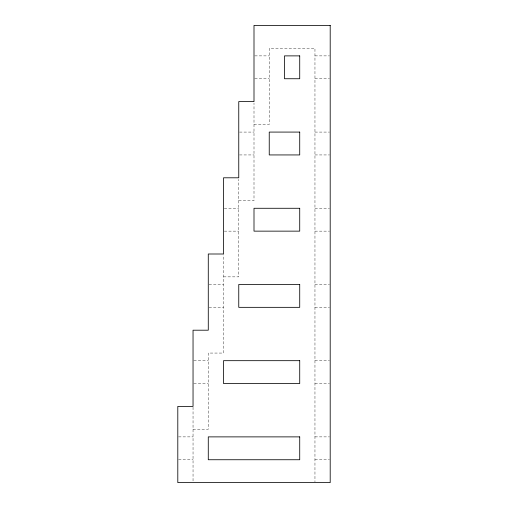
<?xml version="1.0" encoding="UTF-8"?>
<svg xmlns="http://www.w3.org/2000/svg" width="508" height="508" viewBox="0 0 508 508"><rect width="100%" height="100%" fill="white"/><g stroke="black" fill="none" stroke-linecap="round" stroke-linejoin="round"><path stroke-width="0.38" stroke-dasharray="2.54 1.91" d="M254.762 55.88L269.24 55.88M314.96 55.88L329.438 55.88M254.762 78.74L269.24 78.74M314.96 78.74L329.438 78.74M254 124.46L269.24 124.46L269.24 48.26L314.96 48.26L314.96 481.806M239.522 132.08L254 132.08M314.96 132.08L329.438 132.08M239.522 154.94L254 154.94M314.96 154.94L329.438 154.94M238.76 200.66L254 200.66L254 103.175M224.282 208.28L238.76 208.28M314.96 208.28L329.438 208.28M224.282 231.14L238.76 231.14M314.96 231.14L329.438 231.14M223.52 276.86L238.76 276.86L238.76 179.375M209.042 284.48L223.52 284.48M314.96 284.48L329.438 284.48M209.042 307.34L223.52 307.34M314.96 307.34L329.438 307.34M193.802 360.68L208.28 360.68M314.96 360.68L329.438 360.68M193.802 383.54L208.28 383.54M314.96 383.54L329.438 383.54M193.04 429.26L208.28 429.26L208.28 353.06L223.52 353.06L223.52 254.787M178.562 436.88L193.04 436.88M314.96 436.88L329.438 436.88M178.562 459.74L193.04 459.74M314.96 459.74L329.438 459.74M193.04 407.187L193.04 481.813"/><path stroke-width="0.76" d="M330.2 25.4L254 25.4L254 101.6L238.76 101.6L238.76 177.8L223.52 177.8L223.52 254L208.28 254L208.28 330.2L193.04 330.2L193.04 406.4L177.8 406.4L177.8 482.6L330.2 482.6L330.2 25.4M299.72 55.88L284.48 55.88L284.48 78.74L299.72 78.74L299.72 55.88M299.72 132.08L269.24 132.08L269.24 154.94L299.72 154.94L299.72 132.08M299.72 208.28L254 208.28L254 231.14L299.72 231.14L299.72 208.28M299.72 284.48L238.76 284.48L238.76 307.34L299.72 307.34L299.72 284.48M299.72 360.68L223.52 360.68L223.52 383.54L299.72 383.54L299.72 360.68M299.72 436.88L208.28 436.88L208.28 459.74L299.72 459.74L299.72 436.88"/></g></svg>
